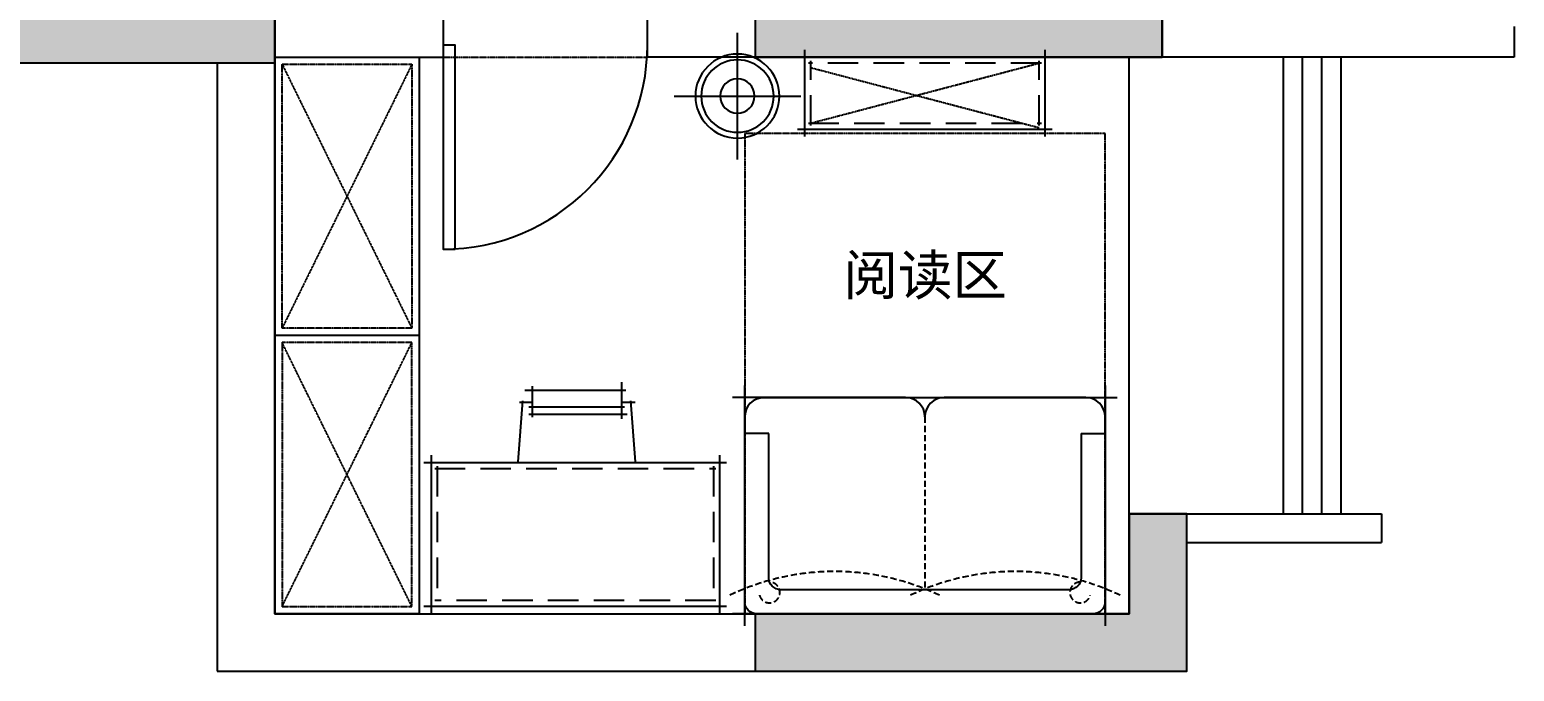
# Model space of a CAD drawing. Header units: millimetres. Extents: x -18923 to 87021, y -73077 to -1985.
# Drawn here: x 24870 to 31049, y -65749 to -63077 of the extents above; entities that cross this region are included whole.
import ezdxf

# ---------------------------------------------------------------- set-up
doc = ezdxf.new("R2010")
doc.units = ezdxf.units.MM
doc.header["$LTSCALE"] = 10
doc.linetypes.add('DASH', pattern=[0.35, 0.25, -0.1])
doc.linetypes.add('DASHED', pattern=[19.05, 12.7, -6.35])
for name, color, linetype in [('1结构-填充-剪力墙', 251, 'Continuous'), ('1结构-墙体', 7, 'Continuous'), ('1结构-墙体-基层', 233, 'Continuous'), ('1结构-楼梯-栏杆', 43, 'Continuous'), ('1结构-窗及电梯', 133, 'Continuous'), ('1结构-门', 133, 'Continuous'), ('2平面-家具-活动', 133, 'Continuous'), ('2平面-家具-细线', 8, 'Continuous'), ('5', 8, 'Continuous'), ('平面-家具', 133, 'Continuous'), ('平面-文字', 255, 'Continuous'), ('门窗', 3, 'Continuous')]:
    doc.layers.add(name, color=color, linetype=linetype)
doc.styles.add('图框－雅黑', font='')
doc.styles.get('图框－雅黑').set_extended_font_data('Microsoft YaHei')

# ---------------------------------------------------------------- blocks, each defined once
blk = doc.blocks.new('A$C6A8E5D30')
for p, q in [((33.8, 41.1), (33.8, 461.5)), ((330.7, 488.6), (77.9, 469)), ((82.9, 482.7), (82.9, 429.5)), ((102.9, 445), (102.9, 46.6)), ((132.3, 444.9), (132.3, 35.2)), ((145.3, 429.5), (16.9, 429.5)), ((152.8, 58), (0, 58)), ((330.7, 0), (77.9, 19.5)), ((82.9, 58), (82.9, 1.4))]:
    blk.add_line(p, q)
blk = doc.blocks.new('A$C5C387291')
for p, q in [((300, -630), (300, 630)), ((900, 630), (900, -630)), ((270, 600), (930, 600)), ((270, -600), (930, -600))]:
    blk.add_line(p, q)
at = {"color": 8, "linetype": 'DASHED'}
for p, q in [((315, 575), (885, 575)), ((325, -585), (325, 585)), ((875, 585), (875, -585)), ((315, -575), (885, -575))]:
    blk.add_line(p, q, dxfattribs=at)
blk = doc.blocks.new('A$C464246A8')
at = {"layer": '平面-家具'}
for p, q in [((-750, -50), (-750, 950)), ((-80, 900), (-800.9, 900)), ((-688.8, 900), (800, 900)), ((-670, 900), (-80, 900)), ((80, 900), (670, 900)), ((670, 900), (80, 900)), ((-750, 820), (-750, 750)), ((800.8, 0), (-800, 0))]:
    blk.add_line(p, q, dxfattribs=at)
at = {"layer": '平面-家具', "linetype": 'ByBlock'}
for p, q in [((750, 950), (750, -50)), ((750, 750), (750, 820))]:
    blk.add_line(p, q, dxfattribs=at)
at = {"layer": '平面-家具', "color": 8, "linetype": 'DASHED', "ltscale": 0.2}
blk.add_lwpolyline([(0, 820), (0, 100)], dxfattribs=at)
at = {"layer": '平面-家具'}
for points in [[(750, 750), (750, 50, -0.414214), (700, 0), (-700, 0, -0.414214), (-750, 50), (-750, 750)], [(650, 750), (650, 150, -0.414214), (600, 100), (-600, 100, -0.414214), (-650, 150), (-650, 750)]]:
    blk.add_lwpolyline(points, format="xyb", dxfattribs=at)
blk.add_lwpolyline([(-650, 750), (-750, 750)], dxfattribs=at)
at = {"layer": '平面-家具', "linetype": 'ByBlock'}
blk.add_lwpolyline([(650, 750), (750, 750)], dxfattribs=at)
at = {"layer": '平面-家具'}
for centre, start, end in [((-670, 820), 90, 180), ((-670, 819.6), 90, 180), ((-80, 820), 0, 90), ((80, 820), 90, 180)]:
    blk.add_arc(centre, 80, start, end, dxfattribs=at)
at = {"layer": '平面-家具', "linetype": 'ByBlock'}
blk.add_arc((670, 820), 80, 0, 90, dxfattribs=at)
at = {"layer": '平面-家具', "color": 8, "linetype": 'DASHED', "ltscale": 0.2}
for centre, radius, start, end in [((-376.1, -835.7), 1011.4, 64.41962, 115.58038), ((-646.7, 88.3), 43.2, 195.39812, 89.65795), ((376.1, -835.7), 1011.4, 64.41962, 115.58038), ((646.7, 88.3), 43.2, 90.34205, 344.60188)]:
    blk.add_arc(centre, radius, start, end, dxfattribs=at)
blk = doc.blocks.new('*U141')
for p, q in [((-500, 330), (-500, -30)), ((500, 330), (500, -30)), ((-530, 300), (530, 300)), ((530, 0), (-530, 0))]:
    blk.add_line(p, q)
at = {"color": 8, "linetype": 'DASHED'}
for p, q in [((-485, 275), (485, 275)), ((-475, 285), (-475, 15)), ((475, 285), (475, 15)), ((485, 25), (-485, 25))]:
    blk.add_line(p, q, dxfattribs=at)
blk = doc.blocks.new('df')
at = {"color": 8, "linetype": 'DASH', "ltscale": 400}
for p, q in [((137444.6, 23361.8), (137444.6, 23715.5)), ((137444.6, 23361.8), (137444.6, 23715.5)), ((137267.7, 23538.7), (137621.4, 23538.7))]:
    blk.add_line(p, q, dxfattribs=at)
at = {"ltscale": 300}
for radius in [117.2, 101.1, 47.9]:
    blk.add_circle((137444.6, 23538.7), radius, dxfattribs=at)
at = {"layer": '5', "linetype": 'DASH', "ltscale": 400}
blk.add_line((137267.7, 23538.7), (137621.4, 23538.7), dxfattribs=at)
at = {"layer": '5', "ltscale": 300}
blk.add_circle((137444.6, 23538.7), 101.1, dxfattribs=at)

msp = doc.modelspace()

# ---------------------------------------------------------------- hatches: boundary and pattern name
at = {"layer": '1结构-填充-剪力墙'}
h = msp.add_hatch(color=256, dxfattribs=at)
h.dxf.hatch_style = 1
h.paths.add_polyline_path([(29582.7, -62576.4), (29342.7, -62576.4), (29342.7, -62975.4), (27889.7, -62975.4), (27889.7, -63191.4), (29445.7, -63191.4), (29582.7, -63191.4)])
h = msp.add_hatch(color=256, dxfattribs=at)
h.dxf.hatch_style = 1
h.paths.add_polyline_path([(25890.7, -62975.4), (21905.7, -62975.4), (21905.7, -63701), (22146.7, -63701), (22146.7, -63215.4), (25650.7, -63215.4), (25890.7, -63215.4)])
h = msp.add_hatch(color=256, dxfattribs=at)
h.dxf.hatch_style = 1
h.paths.add_polyline_path([(29685.7, -65093.4), (29445.7, -65093.4), (29445.7, -65509.4), (27889.7, -65509.4), (27889.7, -65749.4), (29548.7, -65749.4), (29685.7, -65749.4)])

# ---------------------------------------------------------------- linework, layer by layer
at = {"layer": '1结构-墙体'}
for p, q in [((29582.7, -62576.4), (29582.7, -63191.4)), ((25890.7, -62975.4), (25890.7, -65509.4)), ((26590.7, -62975.4), (26590.7, -63191.4)), ((27440.7, -63191.4), (27440.7, -62975.4)), ((27889.7, -62975.4), (27889.7, -63191.4)), ((31048.7, -63064.4), (31048.7, -63191.4)), ((25890.7, -63191.4), (26590.7, -63191.4)), ((29445.7, -63191.4), (27440.7, -63191.4)), ((31048.7, -63191.4), (29445.7, -63191.4)), ((22146.7, -63215.4), (25890.7, -63215.4)), ((25650.7, -63215.4), (25650.7, -65749.4)), ((29445.7, -65509.4), (29445.7, -65093.4)), ((29445.7, -65093.4), (30496, -65093.4)), ((30496, -65093.4), (30496, -65213.4)), ((29685.7, -65749.4), (29685.7, -65213.4)), ((29685.7, -65213.4), (30496, -65213.4)), ((25890.7, -65509.4), (29445.7, -65509.4)), ((25650.7, -65749.4), (29685.7, -65749.4))]:
    msp.add_line(p, q, dxfattribs=at)
for points in [[(29582.7, -62576.4), (29342.7, -62576.4), (29342.7, -62975.4), (27889.7, -62975.4), (27889.7, -63191.4), (29445.7, -63191.4), (29582.7, -63191.4)], [(22146.7, -63215.4), (25650.7, -63215.4), (25890.7, -63215.4), (25890.7, -62975.4), (21905.7, -62975.4), (21905.7, -63701), (22146.7, -63701)], [(29685.7, -65093.4), (29445.7, -65093.4), (29445.7, -65509.4), (27889.7, -65509.4), (27889.7, -65749.4), (29548.7, -65749.4), (29685.7, -65749.4)]]:
    msp.add_lwpolyline(points, close=True, dxfattribs=at)
at = {"layer": '1结构-墙体-基层', "color": 8, "linetype": 'DASH', "ltscale": 0.5}
for p, q in [((25920.7, -63221.4), (26460.7, -64320.4)), ((26460.7, -63221.4), (25920.7, -64320.4)), ((25920.7, -65479.4), (26460.7, -64380.4)), ((26460.7, -65479.4), (25920.7, -64380.4))]:
    msp.add_line(p, q, dxfattribs=at)
at = {"layer": '1结构-墙体-基层'}
msp.add_line((26490.7, -64350.4), (25890.7, -64350.4), dxfattribs=at)
msp.add_lwpolyline([(25890.7, -63191.4), (26490.7, -63191.4), (26490.7, -65509.4), (25890.7, -65509.4)], close=True, dxfattribs=at)
at = {"layer": '1结构-墙体-基层', "color": 8, "linetype": 'DASH', "ltscale": 0.5}
for points in [[(26460.7, -64320.4), (25920.7, -64320.4), (25920.7, -63221.4), (26460.7, -63221.4)], [(26460.7, -64380.4), (25920.7, -64380.4), (25920.7, -65479.4), (26460.7, -65479.4)]]:
    msp.add_lwpolyline(points, close=True, dxfattribs=at)
at = {"layer": '1结构-楼梯-栏杆'}
for p, q in [((30087.7, -65093.4), (30087.7, -63191.4)), ((30167.7, -65093.4), (30167.7, -63191.4)), ((30247.7, -65093.4), (30247.7, -63191.4)), ((30327.7, -65093.4), (30327.7, -63191.4))]:
    msp.add_line(p, q, dxfattribs=at)
at = {"layer": '1结构-窗及电梯'}
msp.add_line((29445.7, -65093.4), (29445.7, -63191.4), dxfattribs=at)
at = {"layer": '1结构-门'}
msp.add_lwpolyline([(26640.7, -63991.4), (26640.7, -63141.4), (26590.7, -63141.4), (26590.7, -63991.4)], close=True, dxfattribs=at)
msp.add_arc((26590.7, -63141.4), 850, 270, 0, dxfattribs=at)
at = {"layer": '2平面-家具-细线', "color": 8, "linetype": 'DASH', "ltscale": 0.5}
for p, q in [((26590.7, -63191.4), (27440.7, -63191.4)), ((28120.7, -63466.4), (29070.7, -63216.4)), ((29070.7, -63486.4), (28120.7, -63236.4))]:
    msp.add_line(p, q, dxfattribs=at)
msp.add_lwpolyline([(29345.7, -63509.4), (27845.7, -63509.4), (27845.7, -65509.4), (29345.7, -65509.4)], close=True, dxfattribs=at)

# ---------------------------------------------------------------- block references
at = {"layer": '2平面-家具-活动', "extrusion": (0, 0, -1), "xscale": 1.492663972545415, "yscale": 1.492663972545415, "zscale": -1.492663972545415, "rotation": 90.00000000000001}
msp.add_blockref('df', (7319.7, -268512.3), dxfattribs=at)
at = {"layer": '2平面-家具-活动', "xscale": -1}
for name, p, rotation in [('*U141', (28595.7, -63191.4), 180), ('A$C6A8E5D30', (27392, -64545.6), 90)]:
    msp.add_blockref(name, p, dxfattribs=dict(at, rotation=rotation))
at = {"layer": '2平面-家具-活动', "rotation": 270}
msp.add_blockref('A$C5C387291', (27140.7, -64579.4), dxfattribs=at)
at = {"layer": '门窗'}
msp.add_blockref('A$C464246A8', (28595.7, -65509.4), dxfattribs=at)

# ---------------------------------------------------------------- texts
at = {"layer": '平面-文字', "style": '图框－雅黑'}
msp.add_text('阅读区', height=166.4, dxfattribs=at).set_placement((28256.5, -64182))

doc.saveas('drawing.dxf')
